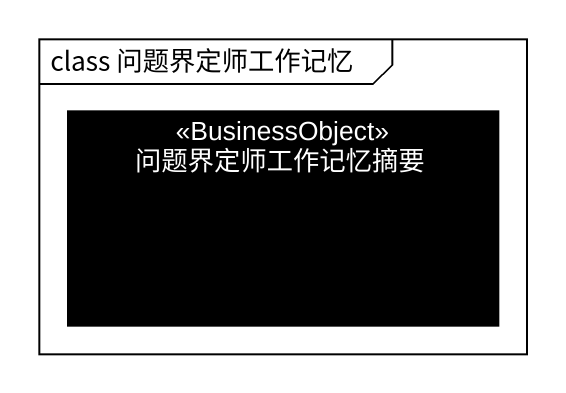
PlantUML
@startuml
mainframe class 问题界定师工作记忆
hide circle
hide empty members
class 问题界定师工作记忆摘要 <<BusinessObject>> #000000
@enduml
